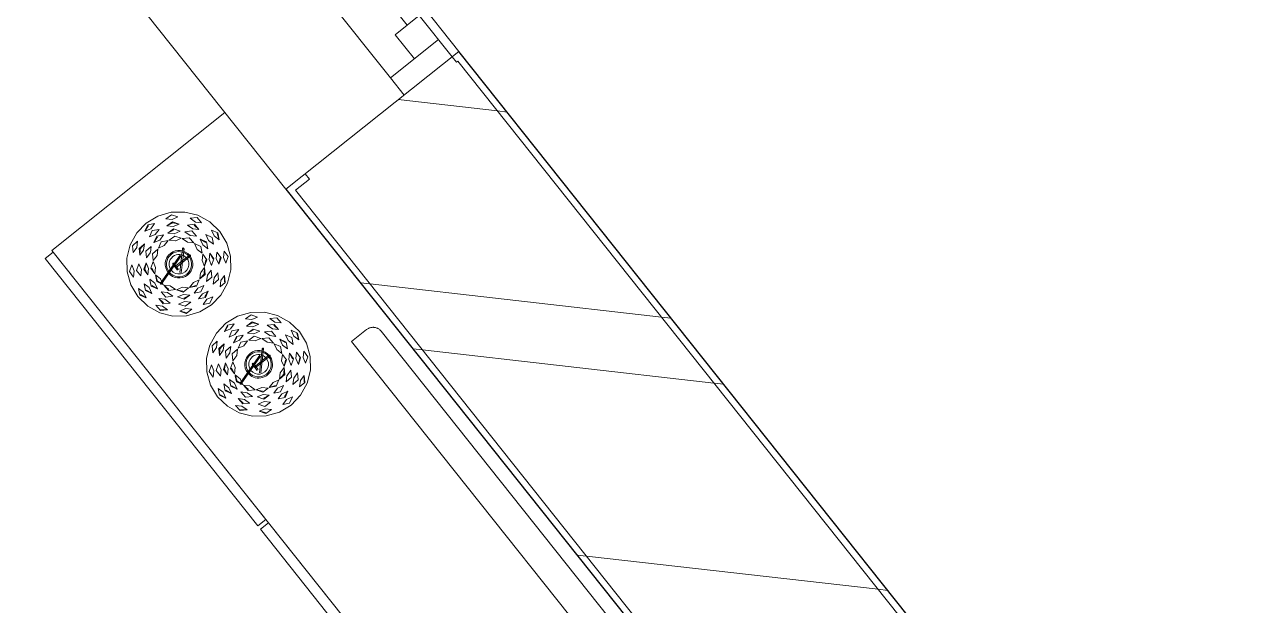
# Model space of a CAD drawing. Header units: millimetres. Extents: x 0 to 57242, y -59538 to 11130.
# Drawn here: x 15688 to 17453, y -141 to 699 of the extents above; entities that cross this region are included whole.
import ezdxf

# ---------------------------------------------------------------- set-up
doc = ezdxf.new("R2010")
doc.units = ezdxf.units.MM
for name, color, linetype, lineweight in [('A-GLAZ', 151, 'Continuous', 9), ('A-WALL', 113, 'Continuous', 9), ('A-WALL-PATT', 111, 'Continuous', 25), ('G-IMPT', 8, 'Continuous', 9), ('I-FURN', 30, 'Continuous', 9)]:
    doc.layers.add(name, color=color, linetype=linetype, lineweight=lineweight)
pattern_1 = [(173.519, (16386.6, 572.27), (-40.14, -353.33), []), (173.519, (16088.5, 335), (-40.14, -353.33), [])]

# ---------------------------------------------------------------- blocks, each defined once
blk = doc.blocks.new('M_Window-Single-Hung - 1015 x 1500mm-351350-Level 0')
at = {"layer": 'A-GLAZ', "lineweight": 18}
for p, q in [((-507.5, 160), (-507.5, -160)), ((507.5, -160), (507.5, 160)), ((-507.5, 147.3), (-431.3, 147.3)), ((-475.75, 147.3), (-475.75, 58.4)), ((-431.3, 147.3), (-431.3, 102.85)), ((431.3, 147.3), (507.5, 147.3)), ((431.3, 147.3), (431.3, 102.85)), ((475.75, 147.3), (475.75, 58.4)), ((-431.3, 125.075), (431.3, 125.075)), ((-475.75, 102.85), (-431.3, 102.85)), ((475.75, 102.85), (431.3, 102.85)), ((-507.5, 58.4), (-475.75, 58.4)), ((475.75, 58.4), (507.5, 58.4))]:
    blk.add_line(p, q, dxfattribs=at)
at = {"layer": 'A-GLAZ'}
for p, q in [((507.5, 160), (-507.5, 160)), ((-431.3, 147.3), (431.3, 147.3)), ((475.75, 58.4), (-475.75, 58.4)), ((-507.5, -160), (507.5, -160))]:
    blk.add_line(p, q, dxfattribs=at)
blk = doc.blocks.new('LR1579_PANEL_TV_019_CH - LR1579_PANEL_TV_019_CH-837093-Level 0')
at = {"layer": 'G-IMPT'}
for p, q in [((-908.2, -138), (-923.8, -150.1)), ((-906.4, -141), (-911.8, -149.5)), ((-889.9, -130.5), (-908.2, -138)), ((-906.4, -141), (-896.4, -140.6)), ((-902.9, -147.1), (-896.4, -140.6)), ((-870.3, -127.9), (-889.9, -130.5)), ((-870.3, -131.4), (-879.2, -136)), ((-870.3, -138.3), (-879.2, -136)), ((-850.8, -130.5), (-870.3, -127.9)), ((-870.3, -131.4), (-861.4, -136)), ((-861.4, -136), (-870.3, -132.7)), ((-870.3, -138.3), (-861.4, -136)), ((-832.5, -138), (-850.8, -130.5)), ((-837.7, -147.1), (-844.3, -140.6)), ((-834.3, -141), (-844.3, -140.6)), ((-828.9, -149.5), (-834.3, -141)), ((-832.5, -138), (-816.8, -150.1)), ((-723.2, -138), (-738.8, -150.1)), ((-721.4, -141), (-726.8, -149.5)), ((-704.9, -130.5), (-723.2, -138)), ((-721.4, -141), (-711.4, -140.6)), ((-717.9, -147.1), (-711.4, -140.6)), ((-685.3, -127.9), (-704.9, -130.5)), ((-685.3, -131.4), (-694.2, -136)), ((-685.3, -138.3), (-694.2, -136)), ((-665.8, -130.5), (-685.3, -127.9)), ((-685.3, -131.4), (-676.4, -136)), ((-676.4, -136), (-685.3, -132.7)), ((-685.3, -138.3), (-676.4, -136)), ((-647.5, -138), (-665.8, -130.5)), ((-652.7, -147.1), (-659.3, -140.6)), ((-649.3, -141), (-659.3, -140.6)), ((-643.9, -149.5), (-649.3, -141)), ((-647.5, -138), (-631.8, -150.1)), ((-923.8, -150.1), (-935.8, -165.7)), ((-902.9, -147.1), (-911.8, -149.5)), ((-901.2, -150.1), (-906.6, -158.5)), ((-897.7, -156.1), (-906.6, -158.5)), ((-891.2, -149.7), (-901.2, -150.1)), ((-891.2, -149.7), (-900.5, -151.2)), ((-891.2, -149.7), (-897.7, -156.1)), ((-886, -158.7), (-896, -159.1)), ((-892.5, -165.1), (-886, -158.7)), ((-870.3, -141.8), (-879.2, -146.5)), ((-870.3, -148.8), (-879.2, -146.5)), ((-879.2, -156.9), (-870.3, -152.2)), ((-879.2, -156.9), (-870.3, -153.6)), ((-870.3, -159.2), (-879.2, -156.9)), ((-870.3, -141.8), (-861.4, -146.5)), ((-861.4, -146.5), (-870.3, -148.8)), ((-861.4, -156.9), (-870.3, -152.2)), ((-870.3, -159.2), (-861.4, -156.9)), ((-848.2, -165.1), (-854.7, -158.7)), ((-854.7, -158.7), (-844.7, -159.1)), ((-854.7, -158.7), (-845.3, -160.3)), ((-849.5, -149.7), (-839.5, -150.1)), ((-842.9, -156.1), (-849.2, -150)), ((-842.9, -156.1), (-834.1, -158.5)), ((-834.1, -158.5), (-840.1, -151.2)), ((-834.1, -158.5), (-839.5, -150.1)), ((-837.7, -147.1), (-828.9, -149.5)), ((-816.8, -150.1), (-804.8, -165.7)), ((-738.8, -150.1), (-750.8, -165.7)), ((-717.9, -147.1), (-726.8, -149.5)), ((-716.2, -150.1), (-721.6, -158.5)), ((-712.7, -156.1), (-721.6, -158.5)), ((-706.2, -149.7), (-716.2, -150.1)), ((-706.2, -149.7), (-715.5, -151.2)), ((-706.2, -149.7), (-712.7, -156.1)), ((-701, -158.7), (-711, -159.1)), ((-707.5, -165.1), (-701, -158.7)), ((-685.3, -141.8), (-694.2, -146.5)), ((-685.3, -148.8), (-694.2, -146.5)), ((-694.2, -156.9), (-685.3, -152.2)), ((-694.2, -156.9), (-685.3, -153.6)), ((-685.3, -159.2), (-694.2, -156.9)), ((-685.3, -141.8), (-676.4, -146.5)), ((-676.4, -146.5), (-685.3, -148.8)), ((-676.4, -156.9), (-685.3, -152.2)), ((-685.3, -159.2), (-676.4, -156.9)), ((-663.2, -165.1), (-669.7, -158.7)), ((-669.7, -158.7), (-659.7, -159.1)), ((-669.7, -158.7), (-660.5, -160.2)), ((-657.9, -156.1), (-664.5, -149.7)), ((-664.5, -149.7), (-654.5, -150.1)), ((-657.9, -156.1), (-649.1, -158.5)), ((-649.1, -158.5), (-655.1, -151.2)), ((-649.1, -158.5), (-654.5, -150.1)), ((-652.7, -147.1), (-643.9, -149.5)), ((-631.8, -150.1), (-619.8, -165.7)), ((-943.4, -184), (-935.8, -165.7)), ((-932.8, -167.5), (-933.3, -177.5)), ((-926.8, -170.9), (-933.3, -177.5)), ((-932.8, -167.5), (-924.4, -162.1)), ((-924.4, -162.1), (-926.8, -170.9)), ((-924.2, -182.7), (-923.8, -172.7)), ((-924.2, -182.7), (-922.6, -173.3)), ((-917.8, -176.2), (-924.2, -182.7)), ((-915.3, -167.3), (-923.8, -172.7)), ((-915.3, -167.3), (-922.6, -173.3)), ((-915.3, -167.3), (-917.8, -176.2)), ((-906.3, -172.5), (-914.8, -177.9)), ((-908.8, -181.4), (-906.3, -172.5)), ((-901.4, -167.6), (-896, -159.1)), ((-892.5, -165.1), (-901.4, -167.6)), ((-890.8, -168.1), (-896.2, -176.6)), ((-887.3, -174.2), (-896.2, -176.6)), ((-890.8, -168.1), (-880.8, -167.7)), ((-887.3, -174.2), (-880.8, -167.7)), ((-870.3, -162.7), (-879.2, -167.3)), ((-870.3, -169.6), (-879.2, -167.3)), ((-870.3, -162.7), (-861.4, -167.3)), ((-870.3, -169.6), (-861.4, -167.3)), ((-849.9, -168.1), (-859.9, -167.7)), ((-853.4, -174.2), (-859.9, -167.7)), ((-853.4, -174.2), (-844.5, -176.6)), ((-844.5, -176.6), (-850.6, -169.3)), ((-849.9, -168.1), (-844.8, -176.2)), ((-848.2, -165.1), (-839.3, -167.6)), ((-839.3, -167.6), (-844.7, -159.1)), ((-832, -180.9), (-834.4, -172.5)), ((-834.4, -172.5), (-825.9, -177.9)), ((-822.9, -176.2), (-825.3, -167.3)), ((-825.3, -167.3), (-816.9, -172.7)), ((-816.4, -182.7), (-822.9, -176.2)), ((-816.4, -182.7), (-816.9, -172.7)), ((-807.8, -167.5), (-816.3, -162.1)), ((-816.3, -162.1), (-813.9, -170.9)), ((-816.3, -162.1), (-809, -168.1)), ((-807.4, -177.5), (-813.9, -170.9)), ((-807.4, -177.5), (-807.8, -167.5)), ((-804.8, -165.7), (-797.3, -184)), ((-758.4, -184), (-750.8, -165.7)), ((-747.8, -167.5), (-748.3, -177.5)), ((-741.8, -170.9), (-748.3, -177.5)), ((-747.8, -167.5), (-739.4, -162.1)), ((-739.4, -162.1), (-741.8, -170.9)), ((-739.2, -182.7), (-738.8, -172.7)), ((-739.2, -182.7), (-737.6, -173.3)), ((-732.8, -176.2), (-739.2, -182.7)), ((-730.3, -167.3), (-738.8, -172.7)), ((-730.3, -167.3), (-737.6, -173.3)), ((-730.3, -167.3), (-732.8, -176.2)), ((-721.3, -172.5), (-729.8, -177.9)), ((-723.8, -181.4), (-721.3, -172.5)), ((-716.4, -167.6), (-711.1, -159.3)), ((-707.5, -165.1), (-716.4, -167.6)), ((-705.8, -168.1), (-711.2, -176.6)), ((-702.3, -174.2), (-711.2, -176.6)), ((-705.8, -168.1), (-695.8, -167.7)), ((-702.3, -174.2), (-695.8, -167.7)), ((-685.3, -162.7), (-694.2, -167.3)), ((-685.3, -169.6), (-694.2, -167.3)), ((-685.3, -162.7), (-676.4, -167.3)), ((-685.3, -169.6), (-676.4, -167.3)), ((-664.9, -168.1), (-674.9, -167.7)), ((-668.4, -174.2), (-674.9, -167.7)), ((-668.4, -174.2), (-659.5, -176.6)), ((-659.5, -176.6), (-665.6, -169.3)), ((-664.9, -168.1), (-659.5, -176.6)), ((-663.2, -165.1), (-654.3, -167.6)), ((-654.3, -167.6), (-659.7, -159.1)), ((-646.9, -181.4), (-649.4, -172.5)), ((-649.4, -172.5), (-640.9, -177.9)), ((-637.9, -176.2), (-640.3, -167.3)), ((-640.3, -167.3), (-631.9, -172.7)), ((-631.4, -182.7), (-637.9, -176.2)), ((-631.4, -182.7), (-631.9, -172.7)), ((-622.8, -167.5), (-631.3, -162.1)), ((-631.3, -162.1), (-624, -168.1)), ((-631.3, -162.3), (-628.9, -170.9)), ((-622.4, -177.5), (-628.9, -170.9)), ((-622.4, -177.5), (-622.8, -167.5)), ((-619.8, -165.7), (-612.3, -184)), ((-943.4, -184), (-946, -203.5)), ((-915.2, -187.9), (-914.8, -177.9)), ((-915.2, -187.9), (-913.6, -178.6)), ((-908.8, -181.4), (-915.2, -187.9)), ((-905.7, -183.1), (-906.2, -193.1)), ((-899.7, -186.6), (-906.2, -193.1)), ((-905.7, -183.1), (-897.3, -177.7)), ((-899.6, -186.1), (-897.3, -177.7)), ((-840.9, -186.6), (-843.4, -177.7)), ((-834.9, -183.1), (-843.4, -177.7)), ((-843.4, -177.7), (-836.1, -183.8)), ((-840.6, -186.9), (-834.5, -193.1)), ((-834.5, -193.1), (-836.1, -183.8)), ((-834.9, -183.1), (-834.5, -193.1)), ((-831.9, -181.4), (-825.5, -187.9)), ((-825.5, -187.9), (-825.9, -177.9)), ((-797.3, -184), (-794.7, -203.5)), ((-758.4, -184), (-761, -203.5)), ((-730.2, -187.9), (-729.8, -177.9)), ((-730.2, -187.9), (-728.6, -178.6)), ((-723.8, -181.4), (-730.2, -187.9)), ((-720.7, -183.1), (-721.2, -193.1)), ((-714.7, -186.6), (-721.2, -193.1)), ((-720.7, -183.1), (-712.3, -177.7)), ((-714.7, -186.6), (-712.3, -178)), ((-655.9, -186.6), (-658.4, -177.7)), ((-649.9, -183.1), (-658.4, -177.7)), ((-658.4, -177.7), (-651.1, -183.8)), ((-655.9, -186.6), (-649.5, -193.1)), ((-649.5, -193.1), (-651.1, -183.8)), ((-649.9, -183.1), (-649.5, -193.1)), ((-646.7, -181.6), (-640.5, -187.9)), ((-640.5, -187.9), (-640.9, -177.9)), ((-612.3, -184), (-609.7, -203.5)), ((-943.4, -223.1), (-946, -203.5)), ((-942.5, -203.5), (-937.9, -194.7)), ((-942.5, -203.5), (-937.9, -212.4)), ((-937.9, -212.4), (-941.2, -203.5)), ((-935.5, -203.5), (-937.9, -194.7)), ((-935.5, -203.5), (-937.9, -212.4)), ((-927.4, -194.7), (-932.1, -203.5)), ((-927.4, -212.4), (-932.1, -203.5)), ((-925.1, -203.5), (-927.4, -194.7)), ((-925.1, -203.5), (-927.4, -212.4)), ((-917, -194.7), (-921.6, -203.5)), ((-917, -212.4), (-921.6, -203.5)), ((-917, -212.4), (-920.3, -203.5)), ((-914.7, -203.5), (-917, -194.7)), ((-914.7, -203.5), (-917, -212.4)), ((-911.2, -203.5), (-906.6, -194.7)), ((-911.2, -203.5), (-906.6, -212.4)), ((-904.3, -203.5), (-906.6, -194.7)), ((-904.3, -203.5), (-906.6, -212.4)), ((-836.4, -203.5), (-834.1, -194.7)), ((-836.4, -203.5), (-834.1, -212.4)), ((-829.4, -203.5), (-834.1, -194.7)), ((-829.4, -203.5), (-834.1, -212.4)), ((-834.1, -212.4), (-830.8, -203.5)), ((-826, -203.5), (-823.7, -194.7)), ((-826, -203.5), (-823.7, -212.4)), ((-823.7, -194.7), (-819, -203.5)), ((-823.7, -212.4), (-819, -203.5)), ((-815.5, -203.5), (-813.2, -194.7)), ((-815.5, -203.5), (-813.2, -212.4)), ((-813.2, -194.7), (-808.6, -203.5)), ((-813.2, -194.7), (-809.9, -203.5)), ((-813.2, -212.4), (-808.6, -203.5)), ((-802.8, -194.7), (-805.1, -203.5)), ((-802.8, -212.4), (-805.1, -203.5)), ((-798.2, -203.5), (-802.8, -194.7)), ((-802.8, -212.4), (-798.2, -203.5)), ((-797.3, -223.1), (-794.7, -203.5)), ((-758.4, -223.1), (-761, -203.5)), ((-757.5, -203.5), (-752.9, -194.7)), ((-757.5, -203.5), (-752.9, -212.4)), ((-752.9, -212.4), (-756.2, -203.5)), ((-750.5, -203.5), (-752.9, -194.7)), ((-750.5, -203.5), (-752.9, -212.4)), ((-742.4, -194.7), (-747.1, -203.5)), ((-742.4, -212.4), (-747.1, -203.5)), ((-740.1, -203.5), (-742.4, -194.7)), ((-740.2, -203.8), (-742.4, -212.4)), ((-732, -194.7), (-736.6, -203.5)), ((-732, -212.4), (-736.6, -203.5)), ((-732, -212.4), (-735.3, -203.5)), ((-729.7, -203.5), (-732, -194.7)), ((-729.7, -203.5), (-732, -212.4)), ((-726.2, -203.5), (-721.6, -194.7)), ((-726.2, -203.5), (-721.7, -212.3)), ((-719.3, -203.5), (-721.6, -194.7)), ((-719.3, -203.5), (-721.5, -212.1)), ((-651.4, -203.5), (-649.1, -194.7)), ((-651.4, -203.5), (-649.1, -212.4)), ((-644.4, -203.5), (-649.1, -194.7)), ((-644.4, -203.5), (-649.1, -212.4)), ((-649.1, -212.4), (-645.8, -203.5)), ((-641, -203.5), (-638.7, -194.7)), ((-641, -203.5), (-638.7, -212.4)), ((-638.7, -194.7), (-634, -203.5)), ((-638.7, -212.4), (-634, -203.5)), ((-630.5, -203.5), (-628.2, -194.7)), ((-630.5, -203.8), (-628.2, -212.4)), ((-628.2, -194.7), (-623.6, -203.5)), ((-628.2, -194.7), (-624.9, -203.5)), ((-628.2, -212.4), (-623.6, -203.5)), ((-617.8, -194.7), (-620.1, -203.5)), ((-617.8, -212.4), (-620.1, -203.5)), ((-613.2, -203.5), (-617.8, -194.7)), ((-617.8, -212.4), (-613.2, -203.5)), ((-612.3, -223.1), (-609.7, -203.5)), ((-935.8, -241.4), (-943.4, -223.1)), ((-924.2, -224.4), (-917.8, -230.9)), ((-924.2, -224.4), (-922.6, -233.7)), ((-924.2, -225.5), (-923.8, -234.4)), ((-909.1, -225.3), (-915.2, -219.2)), ((-915.2, -219.2), (-914.8, -229.2)), ((-906.3, -234.6), (-914.8, -229.2)), ((-908.8, -225.7), (-906.3, -234.6)), ((-899.7, -220.5), (-906.2, -214)), ((-905.7, -224), (-906.2, -214)), ((-905.7, -224), (-897.3, -229.4)), ((-899.7, -220.5), (-897.3, -229.4)), ((-840.9, -220.5), (-843.4, -229.4)), ((-836.1, -223.3), (-843.4, -229.4)), ((-834.9, -224), (-843.4, -229.4)), ((-840.9, -220.5), (-834.5, -214)), ((-834.9, -224), (-834.5, -214)), ((-831.9, -225.7), (-834.4, -234.6)), ((-834.4, -234.6), (-825.9, -229.2)), ((-831.9, -225.7), (-825.5, -219.2)), ((-825.5, -219.2), (-827.1, -228.5)), ((-825.5, -219.2), (-825.9, -229.2)), ((-816.4, -224.4), (-822.9, -230.9)), ((-816.4, -224.4), (-816.9, -234.4)), ((-804.8, -241.4), (-797.3, -223.1)), ((-750.8, -241.4), (-758.4, -223.1)), ((-739.2, -224.4), (-732.8, -230.9)), ((-739.2, -224.4), (-738.8, -234.4)), ((-739.2, -224.4), (-737.6, -233.7)), ((-723.8, -225.7), (-730.2, -219.2)), ((-730.2, -219.2), (-730, -222.8)), ((-730, -222.8), (-729.8, -229.2)), ((-721.3, -234.6), (-729.8, -229.2)), ((-723.8, -225.7), (-721.3, -234.6)), ((-714.7, -220.5), (-721.2, -214)), ((-720.7, -224), (-721.2, -214)), ((-720.7, -224), (-712.3, -229.4)), ((-714.7, -220.5), (-712.3, -229.4)), ((-655.9, -220.5), (-658.4, -229.4)), ((-651.1, -223.3), (-658.4, -229.4)), ((-649.9, -224), (-658.4, -229.4)), ((-655.9, -220.5), (-649.5, -214)), ((-649.9, -224), (-649.5, -214)), ((-646.9, -225.7), (-649.4, -234.6)), ((-649.4, -234.6), (-640.9, -229.2)), ((-646.9, -225.7), (-640.5, -219.2)), ((-640.5, -219.2), (-642.1, -228.5)), ((-640.5, -219.2), (-640.9, -229.2)), ((-631.4, -224.4), (-637.9, -230.9)), ((-631.4, -224.4), (-631.9, -234.4)), ((-619.8, -241.4), (-612.3, -223.1)), ((-935.8, -241.4), (-923.8, -257)), ((-932.8, -239.6), (-933.3, -229.6)), ((-926.8, -236.2), (-933.3, -229.6)), ((-932.8, -239.6), (-924.4, -245)), ((-926.8, -236.2), (-924.5, -244.6)), ((-915.3, -239.8), (-923.8, -234.4)), ((-915.3, -239.8), (-922.6, -233.7)), ((-917.8, -230.9), (-915.3, -239.8)), ((-896, -248), (-901.4, -239.5)), ((-892.5, -242), (-901.4, -239.5)), ((-901.4, -239.5), (-895.3, -246.8)), ((-887.3, -232.9), (-896.2, -230.5)), ((-890.8, -239), (-896.2, -230.5)), ((-886, -248.4), (-895.3, -246.8)), ((-886, -248.4), (-892.5, -242)), ((-890.8, -239), (-880.8, -239.4)), ((-880.8, -239.4), (-890.1, -237.8)), ((-887.3, -232.9), (-880.8, -239.4)), ((-870.3, -237.5), (-879.2, -239.8)), ((-870.3, -244.4), (-879.2, -239.8)), ((-870.3, -243.1), (-879.2, -239.8)), ((-870.3, -237.5), (-865.5, -238.7)), ((-870.3, -244.4), (-861.4, -239.8)), ((-861.4, -239.8), (-870.3, -243.1)), ((-864.4, -239), (-861.4, -239.8)), ((-853.4, -232.9), (-859.9, -239.4)), ((-850.6, -237.8), (-859.9, -239.4)), ((-849.9, -239), (-859.9, -239.4)), ((-848.2, -242), (-854.7, -248.4)), ((-853.4, -232.9), (-844.5, -230.5)), ((-849.9, -239), (-844.5, -230.5)), ((-848.2, -242), (-839.3, -239.5)), ((-839.3, -239.5), (-844.7, -248)), ((-822.9, -230.9), (-825.3, -239.8)), ((-825.3, -239.8), (-816.9, -234.4)), ((-805.1, -241.7), (-816.8, -257)), ((-816.3, -245), (-813.9, -236.2)), ((-816.3, -245), (-809, -239)), ((-807.8, -239.6), (-816.3, -245)), ((-807.4, -229.6), (-813.9, -236.2)), ((-807.8, -239.6), (-807.4, -229.6)), ((-750.8, -241.4), (-738.8, -257)), ((-747.8, -239.6), (-748.3, -229.6)), ((-741.8, -236.2), (-748.3, -229.6)), ((-747.8, -239.6), (-739.4, -245)), ((-741.8, -236.2), (-739.4, -245)), ((-730.3, -239.8), (-738.8, -234.4)), ((-730.3, -239.8), (-737.6, -233.7)), ((-732.8, -230.9), (-730.3, -239.8)), ((-711, -248), (-716.4, -239.5)), ((-707.5, -242), (-716.4, -239.5)), ((-716.4, -239.5), (-710.3, -246.8)), ((-702.3, -232.9), (-711.2, -230.5)), ((-705.8, -239), (-711, -230.7)), ((-701, -248.4), (-710.3, -246.8)), ((-701, -248.4), (-707.5, -242)), ((-705.8, -239), (-695.8, -239.4)), ((-695.8, -239.4), (-705.1, -237.8)), ((-702.3, -232.9), (-695.8, -239.4)), ((-685.3, -237.5), (-694.2, -239.8)), ((-685.3, -243.1), (-694.2, -239.8)), ((-685.3, -244.4), (-693.3, -240.3)), ((-685.3, -237.5), (-680.5, -238.7)), ((-685.3, -244.4), (-676.4, -239.8)), ((-676.4, -239.8), (-685.3, -243.1)), ((-679.4, -239), (-676.4, -239.8)), ((-668.4, -232.9), (-674.9, -239.4)), ((-665.6, -237.8), (-674.9, -239.4)), ((-664.9, -239), (-674.9, -239.4)), ((-663.2, -242), (-669.7, -248.4)), ((-668.1, -232.9), (-659.5, -230.5)), ((-664.9, -239), (-659.5, -230.5)), ((-663.2, -242), (-654.3, -239.5)), ((-654.3, -239.5), (-659.7, -248)), ((-637.9, -230.9), (-640.3, -239.8)), ((-640.3, -239.8), (-631.9, -234.4)), ((-619.8, -241.4), (-631.8, -257)), ((-631.3, -245), (-628.9, -236.2)), ((-631.3, -245), (-624, -239)), ((-622.8, -239.6), (-631.3, -245)), ((-622.4, -229.6), (-628.9, -236.2)), ((-622.8, -239.6), (-622.4, -229.6)), ((-908.2, -269.1), (-923.8, -257)), ((-906.4, -266), (-911.8, -257.6)), ((-911.8, -257.6), (-902.9, -260)), ((-897.7, -251), (-906.6, -248.5)), ((-906.6, -248.5), (-901.2, -257)), ((-896.4, -266.5), (-902.9, -260)), ((-891.2, -257.4), (-901.2, -257)), ((-897.7, -251), (-891.2, -257.4)), ((-895.9, -248), (-886, -248.4)), ((-870.3, -247.9), (-879.2, -250.2)), ((-870.3, -258.3), (-879.2, -260.6)), ((-870.3, -265.3), (-879.2, -260.6)), ((-878.6, -250.5), (-870.3, -254.9)), ((-870.3, -247.9), (-861.4, -250.2)), ((-861.4, -250.2), (-870.3, -254.9)), ((-861.4, -250.2), (-870.3, -253.5)), ((-861.4, -260.6), (-870.3, -258.3)), ((-870.3, -265.3), (-861.4, -260.6)), ((-861.4, -260.6), (-870.3, -263.9)), ((-854.7, -248.4), (-844.7, -248)), ((-842.9, -251), (-849.5, -257.4)), ((-849.5, -257.4), (-840.1, -255.9)), ((-839.5, -257), (-849.5, -257.4)), ((-837.7, -260), (-844.3, -266.5)), ((-842.9, -251), (-834.1, -248.5)), ((-839.5, -257), (-834.1, -248.5)), ((-837.7, -260), (-828.9, -257.6)), ((-828.9, -257.6), (-834.9, -264.9)), ((-834.3, -266), (-828.9, -257.6)), ((-816.8, -257), (-832.5, -269.1)), ((-723.2, -269.1), (-738.8, -257)), ((-721.4, -266), (-726.8, -257.6)), ((-726.8, -257.6), (-717.9, -260)), ((-712.7, -251), (-721.6, -248.5)), ((-721.6, -248.5), (-716.2, -257)), ((-711.4, -266.5), (-717.9, -260)), ((-707, -257.4), (-716.2, -257)), ((-712.7, -251), (-706.2, -257.4)), ((-711, -248), (-701, -248.4)), ((-685.3, -247.9), (-694.2, -250.2)), ((-694.2, -250.2), (-685.3, -254.9)), ((-685.3, -258.3), (-694.2, -260.6)), ((-685.3, -265.3), (-694.2, -260.6)), ((-685.3, -247.9), (-676.4, -250.2)), ((-676.4, -250.2), (-685.3, -254.9)), ((-676.4, -250.2), (-685.3, -253.5)), ((-676.4, -260.6), (-685.3, -258.3)), ((-685.3, -265.3), (-676.4, -260.6)), ((-676.4, -260.6), (-685.3, -263.9)), ((-669.7, -248.4), (-659.7, -248)), ((-657.9, -251), (-664.5, -257.4)), ((-664.5, -257.4), (-655.1, -255.9)), ((-654.5, -257), (-664.5, -257.4)), ((-652.7, -260), (-659.3, -266.5)), ((-657.9, -251), (-649.4, -248.6)), ((-654.5, -257), (-649.1, -248.5)), ((-652.7, -260), (-643.9, -257.6)), ((-643.9, -257.6), (-649.9, -264.9)), ((-649.3, -266), (-643.9, -257.6)), ((-631.8, -257), (-647.5, -269.1)), ((-889.9, -276.6), (-908.2, -269.1)), ((-896.4, -266.5), (-906.4, -266)), ((-870.3, -279.2), (-889.9, -276.6)), ((-870.3, -268.8), (-879.2, -271.1)), ((-870.3, -275.7), (-879.2, -271.1)), ((-870.3, -268.8), (-861.4, -271.1)), ((-861.4, -271.1), (-870.3, -275.7)), ((-861.4, -271.1), (-870.3, -274.4)), ((-850.8, -276.6), (-870.3, -279.2)), ((-850.8, -276.6), (-832.5, -269.1)), ((-844.3, -266.5), (-834.3, -266)), ((-704.9, -276.6), (-723.2, -269.1)), ((-711.4, -266.5), (-721.4, -266)), ((-685.3, -279.2), (-704.9, -276.6)), ((-685.3, -268.8), (-694.2, -271.1)), ((-685.3, -275.7), (-694.2, -271.1)), ((-685.3, -268.8), (-676.4, -271.1)), ((-676.4, -271.1), (-685.3, -275.7)), ((-676.4, -271.1), (-685.3, -274.4)), ((-665.8, -276.6), (-685.3, -279.2)), ((-665.8, -276.6), (-647.5, -269.1)), ((-659.3, -266.5), (-649.3, -266))]:
    blk.add_line(p, q, dxfattribs=at)
at = {"layer": 'I-FURN'}
for p, q in [((-1000, -335), (-1000, -15)), ((612, -35), (-612, -35)), ((-627, -77.8), (-627, -50)), ((-627, -77.8), (627, -77.8)), ((-884.4, -185.3), (-859.7, -210.2)), ((-858.3, -208.8), (-883, -183.9)), ((-879.4, -194), (-865.3, -241.4)), ((-863.4, -240.9), (-877.5, -193.4)), ((-871, -183.6), (-871, -211.2)), ((-869, -210.4), (-869, -183.6)), ((-699.4, -185.3), (-674.7, -210.2)), ((-673.3, -208.8), (-698, -183.9)), ((-694.4, -194), (-680.3, -241.4)), ((-678.4, -240.9), (-692.4, -193.9)), ((-686, -183.6), (-686, -211.2)), ((-684, -211.2), (-684, -183.6)), ((-864.5, -208.7), (-875.5, -208.7)), ((-875.5, -210.6), (-864.5, -210.6)), ((-679.5, -208.7), (-690.5, -208.7)), ((-690.5, -210.6), (-679.5, -210.6)), ((1000, -335), (-1000, -335)), ((-997, -335), (-503, -335)), ((-997, -335), (-997, -350)), ((-503, -350), (-503, -335)), ((-497, -335), (-3, -335)), ((-497, -335), (-497, -350)), ((-503, -350), (-997, -350)), ((-3, -350), (-497, -350))]:
    blk.add_line(p, q, dxfattribs=at)
for centre, radius, start, end in [((-870, -203.5), 20, 90, 270), ((-870, -203.5), 18.2, 90, 270), ((-870, -203.5), 14.2, 92.5835, 270), ((-870, -203.5), 20, 270.985, 90), ((-870, -203.5), 18.2, 270, 88.3071), ((-870, -203.5), 14.2, 270, 90), ((-685, -203.5), 20, 90, 270), ((-685, -203.5), 18.2, 90, 270), ((-685, -203.5), 14.2, 90, 270), ((-685, -203.5), 20, 270, 90), ((-685, -203.5), 18.2, 270, 88.3071), ((-685, -203.5), 14.2, 270, 90)]:
    blk.add_arc(centre, radius, start, end, dxfattribs=at)
for centre, major_axis, ratio, start_param, end_param in [((-883.7, -184.6), (0.688, 0.685), 0.992404, 0, 2.354288), ((-883.7, -184.6), (0.688, 0.685), 0.992404, 2.354288, 3.139686), ((-883.7, -184.6), (0.688, 0.685), 0.992404, 3.141593, 5.495881), ((-883.7, -184.6), (0.688, 0.685), 0.992404, 5.495881, 6.281279), ((-870, -183.6), (0.971, 0), 0.996195, 0, 3.141593), ((-870, -183.6), (0.971, 0), 0.996195, 3.141593, 6.283185), ((-698.7, -184.6), (0.688, 0.685), 0.992404, 0, 2.354288), ((-698.7, -184.6), (0.688, 0.685), 0.992404, 2.354288, 3.139686), ((-698.7, -184.6), (0.688, 0.685), 0.992404, 3.141593, 5.495881), ((-698.7, -184.6), (0.688, 0.685), 0.992404, 5.495881, 6.281279), ((-685, -183.6), (0.971, 0), 0.996195, 0, 3.141593), ((-685, -183.6), (0.971, 0), 0.996195, 3.141593, 6.283185), ((-875.5, -209.6), (0, 0.971), 0.999391, 4.712389, 7.853982), ((-875.5, -209.6), (0, 0.971), 0.999391, 1.570796, 4.712389), ((-690.5, -209.6), (0, 0.971), 0.999391, 4.712389, 7.853982), ((-690.5, -209.6), (0, 0.971), 0.999391, 1.570796, 4.712389), ((-864.3, -241.1), (0.931, 0.276), 0.983458, 5.990074, 9.131667), ((-864.3, -241.1), (0.931, 0.276), 0.983458, 2.848481, 5.990074), ((-679.3, -241.1), (0.931, 0.276), 0.983458, 5.990074, 9.131667), ((-679.3, -241.1), (0.931, 0.276), 0.983458, 2.848481, 5.990074)]:
    blk.add_ellipse(centre, major_axis=major_axis, ratio=ratio, start_param=start_param, end_param=end_param, dxfattribs=at)
blk.add_open_spline([(-627, -50), (-627, -48.7), (-626.7, -46.7), (-625.9, -44.2), (-625, -42.5), (-624.1, -41.1), (-623.3, -40.1), (-622.4, -39.1), (-621.2, -38.1), (-619.8, -37.2), (-618.6, -36.5), (-617.4, -36), (-615.3, -35.3), (-613.3, -35), (-612, -35)], degree=3, knots=[0, 0, 0, 0, 0.166667, 0.25, 0.333333, 0.416667, 0.458333, 0.5, 0.583333, 0.666667, 0.708333, 0.75, 0.833333, 1, 1, 1, 1], dxfattribs=at)

msp = doc.modelspace()

# ---------------------------------------------------------------- hatches: boundary and pattern name
at = {"layer": 'A-WALL-PATT', "lineweight": 9}
h = msp.add_hatch(dxfattribs=at)
h.set_pattern_fill('FP_4', color=256, angle=45, style=0, pattern_type=2)
h.set_pattern_definition(pattern_1)
h.paths.add_polyline_path([(17403.2, -721), (17411.1, -714.8), (16316.5, 660.3), (16306.6, 652.4), (16312.8, 644.6), (16314.9, 646.2), (17305.8, -598.6)])
h.paths.add_polyline_path([(15674.5, 1446.5), (15684.4, 1454.4), (15113, 2172.3), (15105.2, 2166), (15670.4, 1456), (15668.2, 1454.3)])
h = msp.add_hatch(dxfattribs=at)
h.set_pattern_fill('FP_4', color=256, angle=45, style=0, pattern_type=2)
h.set_pattern_definition(pattern_1)
h.paths.add_polyline_path([(17218.3, -970.4), (17453.1, -783.6), (16314.9, 646.2), (16312.8, 644.6), (16306.6, 652.4), (16094.1, 483.2), (16100.3, 475.4), (16080.2, 459.4), (17182.8, -925.8)])
h.paths.add_polyline_path([(15435.6, 1269.2), (15455.7, 1285.2), (15462, 1277.4), (15674.5, 1446.5), (15668.3, 1454.4), (15670.4, 1456), (15292, 1931.3), (15057.3, 1744.5), (15434, 1271.2)])
h = msp.add_hatch(dxfattribs=at)
h.set_pattern_fill('FP_4', color=256, angle=45, style=0, pattern_type=2)
h.set_pattern_definition(pattern_1)
h.paths.add_polyline_path([(17216.7, -984.5), (17224.6, -978.3), (16080.2, 459.4), (16100.3, 475.4), (16094.1, 483.2), (16066.2, 461), (17182.8, -941.9)])
h.paths.add_polyline_path([(15434, 1255.1), (15462, 1277.4), (15455.7, 1285.2), (15435.6, 1269.2), (15063.5, 1736.7), (15055.7, 1730.4)])

# ---------------------------------------------------------------- linework, layer by layer
at = {"layer": 'A-WALL', "lineweight": 25}
for p, q in [((17404.8, -707), (16316.5, 660.3)), ((16066.2, 461), (17216.7, -984.5))]:
    msp.add_line(p, q, dxfattribs=at)
at = {"layer": 'A-WALL'}
for p, q in [((16306.6, 652.4), (16312.8, 644.6)), ((16314.9, 646.2), (16312.8, 644.6)), ((17403.2, -721), (16314.9, 646.2)), ((16100.3, 475.4), (16094.1, 483.2)), ((16100.3, 475.4), (16080.2, 459.4)), ((16080.2, 459.4), (17218.3, -970.4))]:
    msp.add_line(p, q, dxfattribs=at)

# ---------------------------------------------------------------- block references
at = {"layer": 'A-GLAZ', "rotation": 308.5192572358333}
msp.add_blockref('M_Window-Single-Hung - 1015 x 1500mm-351350-Level 0', (15875.3, 957.7), dxfattribs=at)
at = {"layer": 'I-FURN', "rotation": 308.5192572358332}
msp.add_blockref('LR1579_PANEL_TV_019_CH - LR1579_PANEL_TV_019_CH-837093-Level 0', (16612.6, -201.4), dxfattribs=at)

doc.saveas('drawing.dxf')
